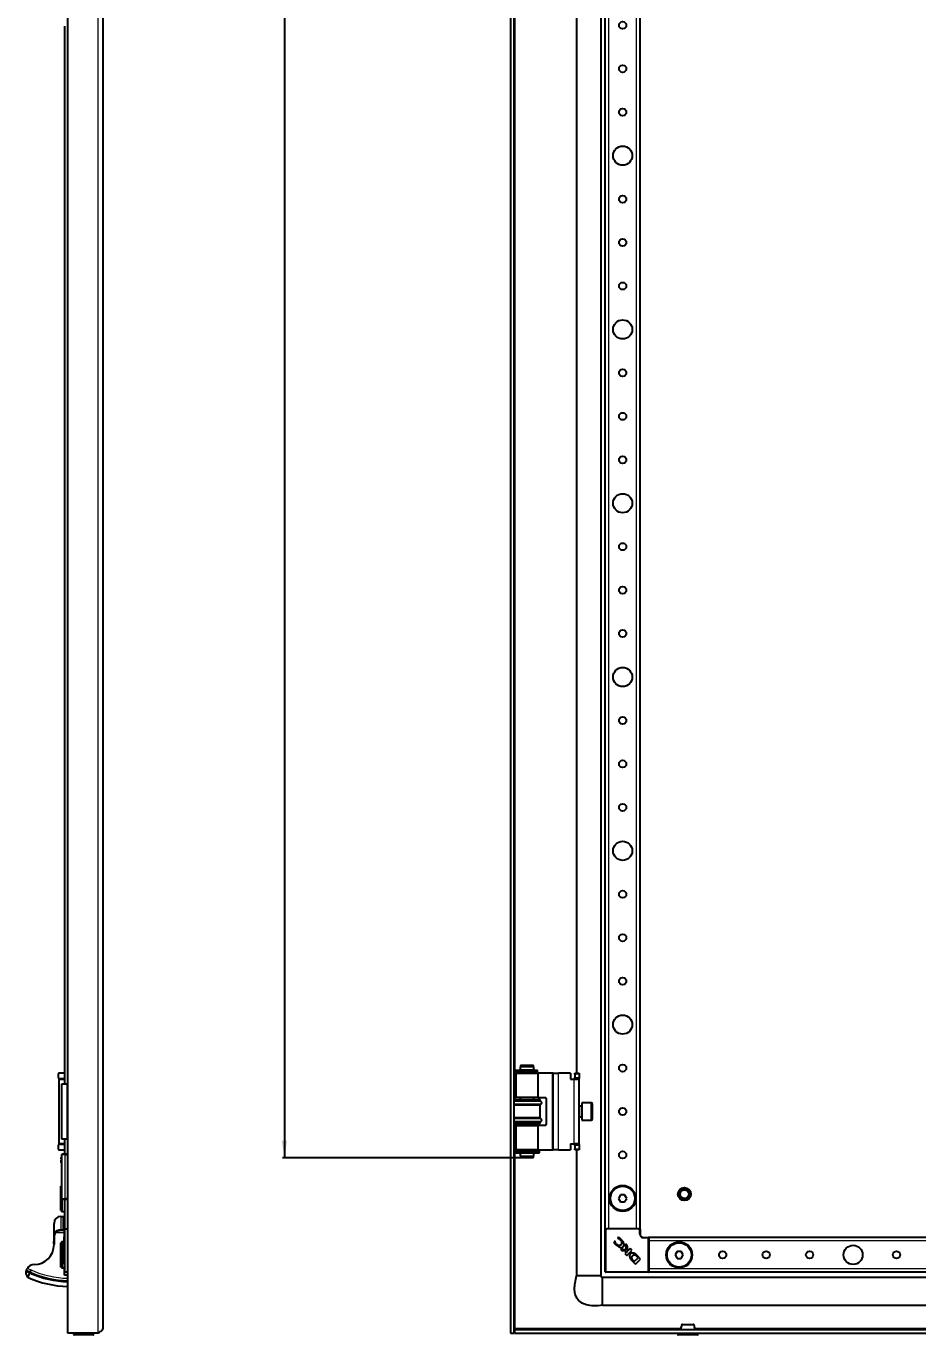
# Model space of a CAD drawing. Header units: millimetres. Extents: x -752 to 1485, y -1456 to 1043.
# Drawn here: x 473 to 986, y -1265 to -512 of the extents above; entities that cross this region are included whole.
import ezdxf

# ---------------------------------------------------------------- set-up
doc = ezdxf.new("R2010")
doc.units = ezdxf.units.MM
doc.layers.add('FORMAT', color=7, linetype='Continuous')
doc.styles.add('SLDTEXTSTYLE0', font='TXT', dxfattribs={"width": 0.75})
doc.dimstyles.new('SLDDIMSTYLE0', dxfattribs={"dimtxt": 20, "dimasz": 10, "dimexe": 0, "dimexo": 0.0625, "dimgap": 5, "dimtad": 2, "dimdec": 1, "dimrnd": 1e-09, "dimzin": 12, "dimdsep": 46, "dimtxsty": 'SLDTEXTSTYLE0', "dimsah": 1, "dimcen": 0.09, "dimadec": 0, "dimazin": 3, "dimtfac": 1, "dimtofl": 0, "dimtmove": 0, "dimatfit": 3, "dimfxl": 0, "dimfrac": 2, "dimtolj": 1, "dimtzin": 12, "dimarcsym": 0})

# ---------------------------------------------------------------- blocks, each defined once
blk = doc.blocks.new('_D_7')
at = {"layer": 'FORMAT'}
for p, q in [((757.81, 789.84), (620.74, 789.84)), ((621.74, 789.84), (621.74, -1163.66)), ((757.81, -1163.66), (620.74, -1163.66))]:
    blk.add_line(p, q, dxfattribs=at)
for points in [[(621.74, 789.84), (620.2, 779.84), (623.28, 779.84)], [(621.74, -1163.66), (623.28, -1153.66), (620.2, -1153.66)]]:
    blk.add_solid(points, dxfattribs=at)
at = {"layer": 'FORMAT', "insert": (595.96, -227.55), "char_height": 20, "attachment_point": 1, "rotation": 90, "style": 'SLDTEXTSTYLE0'}
blk.add_mtext('1953,5', dxfattribs=at)

msp = doc.modelspace()

# ---------------------------------------------------------------- linework, layer by layer
at = {"color": 7, "linetype": 'Continuous', "lineweight": 25}
for p, q in [((497.27, -1264.41), (497.27, 890.59)), ((751.75, 890.59), (751.75, -1264.41)), ((753.75, 890.59), (753.75, -1264.41)), ((803.75, 857.59), (803.75, -1231.41)), ((806.25, -1204.41), (806.25, 830.59)), ((826.25, -1204.41), (826.25, 830.59)), ((517.27, -264.41), (517.27, -1261.81)), ((789.75, -483.91), (789.75, -1114.91)), ((495.27, -512.41), (495.27, -1120.91)), ((754.1, -1113.21), (754.1, -1114.11)), ((754.1, -1113.21), (766.98, -1113.21)), ((754.1, -1114.11), (766.98, -1114.11)), ((757.82, -1110.16), (757.25, -1111.16)), ((757.25, -1111.16), (757.25, -1113.16)), ((765.25, -1111.16), (757.25, -1111.16)), ((762, -1113.16), (757.25, -1113.16)), ((757.25, -1114.16), (757.25, -1114.91)), ((762, -1114.16), (757.25, -1114.16)), ((757.75, -1113.16), (757.75, -1113.21)), ((757.75, -1114.11), (757.75, -1114.16)), ((757.82, -1110.16), (764.67, -1110.16)), ((765.25, -1113.16), (762, -1113.16)), ((765.25, -1114.16), (762, -1114.16)), ((765.25, -1111.16), (764.67, -1110.16)), ((764.75, -1113.21), (764.75, -1113.16)), ((764.75, -1114.16), (764.75, -1114.11)), ((765.25, -1113.16), (765.25, -1111.16)), ((765.25, -1114.91), (765.25, -1114.16)), ((766.98, -1113.21), (767.07, -1113.21)), ((766.98, -1114.11), (767.07, -1114.11)), ((767.07, -1114.11), (767.07, -1113.21)), ((767.07, -1113.21), (767.28, -1113.21)), ((767.07, -1114.11), (767.28, -1114.11)), ((767.28, -1114.11), (767.28, -1113.21)), ((491.72, -1115.41), (491.72, -1117.41)), ((495.27, -1114.91), (492.22, -1114.91)), ((492.22, -1117.91), (495.27, -1117.91)), ((492.22, -1117.91), (492.22, -1118.21)), ((492.22, -1155.61), (492.22, -1118.21)), ((492.22, -1118.21), (495.22, -1118.21)), ((493.77, -1152.91), (493.77, -1120.91)), ((493.77, -1120.91), (496.77, -1120.91)), ((494.72, -1117.91), (494.72, -1118.21)), ((495.22, -1118.21), (495.27, -1118.21)), ((497.27, -1120.91), (496.77, -1120.91)), ((754.8, -1114.91), (754.8, -1128.91)), ((754.8, -1114.91), (767.7, -1114.91)), ((767.7, -1128.91), (767.7, -1114.91)), ((775.8, -1114.91), (767.7, -1114.91)), ((776.3, -1114.91), (775.8, -1114.91)), ((776.3, -1158.91), (776.3, -1114.91)), ((776.3, -1114.91), (779.3, -1114.91)), ((786.3, -1114.91), (779.3, -1114.91)), ((786.3, -1114.91), (786.3, -1118.21)), ((786.3, -1118.21), (788.3, -1118.21)), ((788.3, -1118.21), (791.3, -1118.21)), ((788.8, -1114.91), (791.3, -1114.91)), ((788.8, -1115.41), (788.8, -1114.91)), ((788.8, -1115.41), (788.8, -1117.41)), ((788.8, -1117.91), (788.8, -1117.41)), ((791.3, -1117.91), (788.8, -1117.91)), ((788.8, -1117.91), (788.8, -1118.21)), ((791.3, -1114.91), (791.3, -1115.41)), ((791.3, -1115.41), (791.3, -1117.41)), ((791.3, -1117.41), (791.3, -1117.91)), ((791.3, -1118.21), (791.3, -1117.91)), ((791.3, -1155.61), (791.3, -1118.21)), ((767.7, -1128.91), (754.8, -1128.91)), ((757.25, -1128.91), (757.25, -1129.91)), ((765.25, -1129.91), (765.25, -1128.91)), ((767.7, -1128.91), (771.8, -1128.91)), ((772.3, -1129.41), (772.3, -1144.41)), ((753.75, -1129.91), (768.75, -1129.91)), ((768.75, -1130.51), (753.75, -1130.51)), ((768.75, -1133.31), (753.75, -1133.31)), ((768.75, -1130.51), (768.75, -1129.91)), ((769.45, -1131.2), (768.75, -1130.51)), ((768.75, -1133.31), (769.45, -1132.63)), ((768.75, -1140.51), (768.75, -1133.31)), ((792.55, -1133.91), (791.3, -1133.91)), ((798.2, -1131.91), (792.8, -1131.91)), ((792.8, -1131.91), (792.8, -1141.91)), ((798.8, -1132.51), (798.8, -1141.31)), ((768.75, -1140.51), (753.75, -1140.51)), ((768.75, -1143.31), (753.75, -1143.31)), ((753.75, -1143.91), (768.75, -1143.91)), ((757.25, -1143.91), (757.25, -1144.91)), ((765.25, -1144.91), (765.25, -1143.91)), ((769.45, -1141.2), (768.75, -1140.51)), ((768.75, -1143.31), (769.45, -1142.63)), ((768.75, -1143.91), (768.75, -1143.31)), ((791.3, -1139.91), (792.55, -1139.91)), ((792.8, -1141.91), (798.2, -1141.91)), ((754.8, -1144.91), (754.8, -1158.91)), ((754.8, -1144.91), (767.7, -1144.91)), ((767.7, -1158.91), (767.7, -1144.91)), ((771.8, -1144.91), (767.7, -1144.91)), ((491.72, -1156.41), (491.72, -1158.41)), ((495.22, -1155.61), (492.22, -1155.61)), ((492.22, -1155.61), (492.22, -1155.91)), ((495.27, -1155.91), (492.22, -1155.91)), ((492.22, -1158.91), (495.27, -1158.91)), ((496.77, -1152.91), (493.77, -1152.91)), ((494.72, -1155.61), (494.72, -1155.91)), ((495.27, -1155.61), (495.22, -1155.61)), ((495.27, -1152.91), (495.27, -1161.41)), ((496.77, -1152.91), (497.27, -1152.91)), ((767.7, -1158.91), (754.8, -1158.91)), ((757.25, -1158.91), (757.25, -1159.66)), ((765.25, -1159.66), (765.25, -1158.91)), ((767.7, -1158.91), (775.8, -1158.91)), ((775.8, -1158.91), (776.3, -1158.91)), ((779.3, -1158.91), (776.3, -1158.91)), ((779.3, -1158.91), (786.3, -1158.91)), ((786.3, -1155.61), (788.3, -1155.61)), ((786.3, -1155.61), (786.3, -1158.91)), ((791.3, -1155.61), (788.3, -1155.61)), ((788.8, -1155.61), (788.8, -1155.91)), ((788.8, -1155.91), (791.3, -1155.91)), ((788.8, -1156.41), (788.8, -1155.91)), ((788.8, -1156.41), (788.8, -1158.41)), ((788.8, -1158.91), (788.8, -1158.41)), ((791.3, -1158.91), (788.8, -1158.91)), ((789.75, -1158.91), (789.75, -1231.41)), ((791.3, -1155.91), (791.3, -1155.61)), ((791.3, -1155.91), (791.3, -1156.41)), ((791.3, -1156.41), (791.3, -1158.41)), ((791.3, -1158.41), (791.3, -1158.91)), ((493.67, -1161.91), (493.67, -1186.91)), ((497.27, -1161.41), (495.67, -1161.41)), ((754.1, -1159.71), (754.1, -1160.61)), ((754.1, -1159.71), (768.4, -1159.71)), ((754.1, -1160.61), (768.4, -1160.61)), ((762, -1159.66), (757.25, -1159.66)), ((757.25, -1160.66), (757.25, -1162.66)), ((762, -1160.66), (757.25, -1160.66)), ((757.25, -1162.66), (757.82, -1163.66)), ((757.25, -1162.66), (762, -1162.66)), ((757.75, -1159.66), (757.75, -1159.71)), ((757.75, -1160.61), (757.75, -1160.66)), ((761.89, -1163.66), (757.82, -1163.66)), ((764.67, -1163.66), (761.89, -1163.66)), ((765.25, -1159.66), (762, -1159.66)), ((765.25, -1160.66), (762, -1160.66)), ((762, -1162.66), (765.25, -1162.66)), ((764.67, -1163.66), (765.25, -1162.66)), ((764.75, -1159.71), (764.75, -1159.66)), ((764.75, -1160.66), (764.75, -1160.61)), ((765.25, -1162.66), (765.25, -1160.66)), ((768.4, -1160.61), (768.4, -1159.71)), ((493.77, -1179.41), (493.27, -1179.91)), ((493.27, -1186.91), (493.27, -1179.91)), ((493.27, -1193.91), (493.27, -1186.91)), ((493.77, -1186.91), (493.77, -1194.41)), ((495.27, -1187.41), (495.27, -1204.41)), ((495.67, -1187.41), (497.16, -1187.41)), ((815.09, -1184.91), (813.94, -1186.91)), ((813.94, -1186.91), (815.09, -1188.91)), ((817.4, -1184.91), (815.09, -1184.91)), ((815.09, -1188.91), (817.4, -1188.91)), ((818.56, -1186.91), (817.4, -1184.91)), ((817.4, -1188.91), (818.56, -1186.91)), ((493.27, -1193.91), (493.77, -1194.41)), ((493.27, -1197.26), (493.3, -1197.26)), ((493.27, -1197.26), (493.27, -1197.26)), ((493.3, -1197.26), (494.26, -1197.26)), ((493.77, -1194.41), (495.27, -1194.41)), ((494.26, -1197.26), (495.27, -1197.26)), ((489.27, -1207.2), (489.27, -1201.26)), ((489.27, -1207.2), (489.27, -1201.26)), ((495.27, -1204.41), (495.57, -1204.41)), ((495.27, -1229.11), (495.27, -1204.71)), ((495.57, -1204.41), (496.22, -1204.41)), ((496.22, -1204.41), (497.27, -1204.41)), ((806.55, -1204.41), (806.25, -1204.41)), ((806.25, -1229.11), (806.25, -1204.71)), ((806.55, -1204.41), (807.19, -1204.41)), ((808.25, -1204.41), (807.19, -1204.41)), ((824.25, -1204.41), (808.25, -1204.41)), ((825.3, -1204.41), (824.25, -1204.41)), ((825.3, -1204.41), (825.95, -1204.41)), ((826.25, -1204.41), (825.95, -1204.41)), ((826.25, -1204.71), (826.25, -1207.41)), ((489.16, -1211.41), (489.17, -1211.41)), ((489.17, -1209.59), (489.27, -1209.59)), ((489.17, -1209.73), (489.27, -1209.73)), ((489.17, -1209.73), (489.17, -1211.28)), ((489.17, -1211.28), (489.27, -1211.28)), ((489.17, -1211.41), (489.27, -1211.41)), ((489.17, -1211.48), (489.27, -1211.48)), ((489.17, -1211.61), (489.27, -1211.61)), ((489.17, -1212.61), (489.17, -1211.61)), ((489.27, -1209.26), (489.27, -1207.2)), ((489.27, -1209.26), (489.27, -1213.51)), ((493.27, -1205.26), (495.27, -1205.26)), ((493.77, -1211.91), (493.27, -1212.41)), ((495.07, -1211.91), (493.77, -1211.91)), ((493.77, -1211.91), (493.77, -1219.41)), ((495.07, -1212.02), (495.07, -1209.06)), ((495.07, -1209.06), (495.27, -1209.06)), ((495.07, -1212.02), (495.27, -1212.02)), ((495.07, -1214.01), (495.07, -1212.02)), ((811.79, -1211.48), (811.1, -1211.81)), ((811.93, -1211.61), (811.79, -1211.48)), ((813.87, -1209.41), (813.36, -1209.66)), ((813.36, -1209.66), (813.47, -1209.77)), ((828.25, -1209.41), (830.95, -1209.41)), ((1211.25, -1209.41), (831.25, -1209.41)), ((831.25, -1209.41), (831.25, -1209.71)), ((831.25, -1209.71), (831.25, -1210.36)), ((831.25, -1210.36), (831.25, -1211.41)), ((831.25, -1211.41), (831.25, -1227.41)), ((489.17, -1212.61), (489.27, -1212.61)), ((489.17, -1213.11), (489.17, -1212.61)), ((489.17, -1213.11), (489.27, -1213.11)), ((493.27, -1219.41), (493.27, -1212.41)), ((493.27, -1226.41), (493.27, -1219.41)), ((493.77, -1219.41), (493.77, -1226.91)), ((495.05, -1215.45), (495.27, -1215.45)), ((495.07, -1218.61), (495.05, -1218.61)), ((495.07, -1214.01), (495.27, -1214.01)), ((495.07, -1215.37), (495.07, -1214.01)), ((495.07, -1215.37), (495.27, -1215.37)), ((495.07, -1217.02), (495.07, -1215.62)), ((495.07, -1218.07), (495.07, -1217.02)), ((495.07, -1217.02), (495.27, -1217.02)), ((495.07, -1218.07), (495.27, -1218.07)), ((495.07, -1219.95), (495.07, -1218.07)), ((814.92, -1216.04), (815.71, -1216.84)), ((818.01, -1216.51), (814.92, -1216.04)), ((815.71, -1216.84), (818.98, -1217.33)), ((818.98, -1217.33), (817.59, -1218.71)), ((817.59, -1218.71), (818.64, -1219.76)), ((817.83, -1213.04), (818.01, -1216.51)), ((819.12, -1214.33), (817.83, -1213.04)), ((818.64, -1219.76), (821.6, -1216.8)), ((819.29, -1216.99), (819.12, -1214.33)), ((820.54, -1215.74), (819.29, -1216.99)), ((821.6, -1216.8), (820.54, -1215.74)), ((847.59, -1217.41), (846.44, -1219.41)), ((846.44, -1219.41), (847.59, -1221.41)), ((849.9, -1217.41), (847.59, -1217.41)), ((851.06, -1219.41), (849.9, -1217.41)), ((849.9, -1221.41), (851.06, -1219.41)), ((493.27, -1226.41), (493.77, -1226.91)), ((493.77, -1226.91), (495.27, -1226.91)), ((495.07, -1219.95), (495.27, -1219.95)), ((495.07, -1220.74), (495.07, -1219.95)), ((495.07, -1220.74), (495.27, -1220.74)), ((495.07, -1224.56), (495.27, -1224.56)), ((821.65, -1222.77), (823.64, -1224.77)), ((822.19, -1222.52), (822.94, -1223.24)), ((822.94, -1223.24), (825.12, -1221.06)), ((823.64, -1224.77), (826.6, -1221.81)), ((825.12, -1221.06), (824.44, -1220.4)), ((824.71, -1219.92), (824.69, -1219.9)), ((826.6, -1221.81), (824.71, -1219.92)), ((847.59, -1221.41), (849.9, -1221.41)), ((475.54, -1229.44), (473.38, -1228.55)), ((495.27, -1231.06), (495.27, -1229.11)), ((497.27, -1231.06), (495.27, -1231.06)), ((497.27, -1229.41), (495.57, -1229.41)), ((1211.25, -1232.41), (804.75, -1232.41)), ((830.95, -1229.41), (806.55, -1229.41)), ((831.25, -1227.41), (831.25, -1228.47)), ((831.25, -1228.47), (831.25, -1229.11)), ((831.25, -1229.11), (831.25, -1229.41)), ((1211.25, -1229.41), (831.25, -1229.41)), ((804.75, -1248.41), (1292.75, -1248.41)), ((514.67, -1264.41), (497.27, -1264.41)), ((500.52, -1264.41), (500.52, -1265.16)), ((512.02, -1265.16), (512.02, -1264.41)), ((751.75, -1264.41), (753.75, -1264.41)), ((754.05, -1262.41), (754.05, -1264.41)), ((754.05, -1262.41), (1343.45, -1262.41)), ((754.05, -1264.41), (1343.45, -1264.41)), ((754.15, -1262.41), (754.35, -1261.81)), ((848, -1264.41), (848, -1265.16)), ((859.5, -1265.16), (859.5, -1264.41)), ((511.77, -1265.41), (500.77, -1265.41)), ((850.74, -1265.41), (848.25, -1265.41)), ((859.25, -1265.41), (850.74, -1265.41))]:
    msp.add_line(p, q, dxfattribs=at)
at = {"color": 8, "linetype": 'Continuous', "lineweight": 18}
for p, q in [((514.67, -1264.41), (514.67, 890.59)), ((808.25, -1204.41), (808.25, 830.59)), ((824.25, -1204.41), (824.25, 830.59)), ((754.35, -1113.21), (754.35, -485.61)), ((754.35, -1129.91), (754.35, -1114.11)), ((766.98, -1113.21), (766.98, -1114.11)), ((495.22, -1118.21), (495.22, -1117.91)), ((495.22, -1120.91), (495.22, -1118.21)), ((496.77, -1152.91), (496.77, -1120.91)), ((775.8, -1114.91), (775.8, -1158.91)), ((779.3, -1158.91), (779.3, -1114.91)), ((788.3, -1155.61), (788.3, -1118.21)), ((791.3, -1115.41), (788.8, -1115.41)), ((788.8, -1117.41), (791.3, -1117.41)), ((769.45, -1131.2), (753.75, -1131.2)), ((769.45, -1132.63), (753.75, -1132.63)), ((792.55, -1134.32), (792.55, -1133.91)), ((792.55, -1139.91), (792.55, -1134.32)), ((798.2, -1141.91), (798.2, -1131.91)), ((769.45, -1141.2), (753.75, -1141.2)), ((769.45, -1142.63), (753.75, -1142.63)), ((754.35, -1159.71), (754.35, -1143.91)), ((495.22, -1155.61), (495.22, -1152.91)), ((495.22, -1155.91), (495.22, -1155.61)), ((791.3, -1156.41), (788.8, -1156.41)), ((788.8, -1158.41), (791.3, -1158.41)), ((495.67, -1161.91), (497.27, -1161.91)), ((495.67, -1186.91), (495.67, -1161.91)), ((754.35, -1261.81), (754.35, -1160.61)), ((497.27, -1186.91), (495.67, -1186.91)), ((493.3, -1204.76), (493.3, -1197.26)), ((494.26, -1197.26), (494.26, -1204.76)), ((489.27, -1201.26), (489.27, -1201.26)), ((493.27, -1205.26), (493.27, -1204.76)), ((493.27, -1204.76), (493.3, -1204.76)), ((493.3, -1205.26), (493.3, -1204.76)), ((493.3, -1204.76), (494.26, -1204.76)), ((494.26, -1204.76), (495.27, -1204.76)), ((495.27, -1204.71), (495.57, -1204.71)), ((495.57, -1204.41), (495.57, -1204.71)), ((495.57, -1204.71), (495.57, -1229.11)), ((497.27, -1204.71), (495.57, -1204.71)), ((806.25, -1204.71), (806.55, -1204.71)), ((806.55, -1204.41), (806.55, -1204.71)), ((806.55, -1204.71), (806.55, -1229.11)), ((825.95, -1204.71), (806.55, -1204.71)), ((825.95, -1204.41), (825.95, -1204.71)), ((825.95, -1207.41), (825.95, -1204.71)), ((825.95, -1204.71), (826.25, -1204.71)), ((495.27, -1206.76), (490.15, -1206.76)), ((826.25, -1207.41), (825.95, -1207.41)), ((828.25, -1209.41), (828.25, -1209.71)), ((830.95, -1209.71), (828.25, -1209.71)), ((830.95, -1209.41), (830.95, -1209.71)), ((830.95, -1229.11), (830.95, -1209.71)), ((830.95, -1209.71), (831.25, -1209.71)), ((1211.25, -1211.41), (831.25, -1211.41)), ((473.94, -1227.16), (476.14, -1228.07)), ((495.07, -1223.32), (495.27, -1223.32)), ((495.27, -1229.11), (495.57, -1229.11)), ((495.57, -1229.11), (495.57, -1229.41)), ((495.57, -1229.11), (497.27, -1229.11)), ((806.55, -1229.11), (806.25, -1229.11)), ((806.55, -1229.11), (830.95, -1229.11)), ((806.55, -1229.11), (806.55, -1229.41)), ((830.95, -1229.11), (830.95, -1229.41)), ((830.95, -1229.11), (831.25, -1229.11)), ((1211.25, -1227.41), (831.25, -1227.41)), ((849.78, -1261.81), (754.35, -1261.81)), ((1239.78, -1261.81), (857.72, -1261.81)), ((500.52, -1265.16), (512.02, -1265.16)), ((848, -1265.16), (850.6, -1265.16)), ((850.6, -1265.16), (859.5, -1265.16))]:
    msp.add_line(p, q, dxfattribs=at)
at = {"color": 7, "linetype": 'Continuous', "lineweight": 25}
for centre, radius in [((816.25, -511.91), 2.1), ((816.25, -536.91), 2.1), ((816.25, -561.91), 2.1), ((816.25, -586.91), 5.5), ((816.25, -611.91), 2.1), ((816.25, -636.91), 2.1), ((816.25, -661.91), 2.1), ((816.25, -686.91), 5.5), ((816.25, -711.91), 2.1), ((816.25, -736.91), 2.1), ((816.25, -761.91), 2.1), ((816.25, -786.91), 5.5), ((816.25, -811.91), 2.1), ((816.25, -836.91), 2.1), ((816.25, -861.91), 2.1), ((816.25, -886.91), 5.5), ((816.25, -911.91), 2.1), ((816.25, -936.91), 2.1), ((816.25, -961.91), 2.1), ((816.25, -986.91), 5.5), ((816.25, -1011.91), 2.1), ((816.25, -1036.91), 2.1), ((816.25, -1061.91), 2.1), ((816.25, -1086.91), 5.5), ((816.25, -1111.91), 2.1), ((816.25, -1136.91), 2.1), ((816.25, -1161.91), 2.1), ((816.25, -1186.91), 7.5), ((816.25, -1186.91), 7), ((851.75, -1184.41), 3.75), ((851.75, -1184.41), 3), ((851.75, -1184.41), 2.5), ((848.75, -1219.41), 7.5), ((848.75, -1219.41), 7), ((873.75, -1219.41), 2.1), ((898.75, -1219.41), 2.1), ((923.75, -1219.41), 2.1), ((948.75, -1219.41), 5.5), ((973.75, -1219.41), 2.1)]:
    msp.add_circle(centre, radius, dxfattribs=at)
for centre, radius, start, end in [((492.22, -1115.41), 0.5, 90, 180), ((492.22, -1117.41), 0.5, 180, 270), ((771.8, -1129.41), 0.5, 0, 90), ((768.75, -1131.91), 1, 314.427, 45.573), ((792.55, -1133.66), 0.25, 270, 0), ((798.2, -1132.51), 0.6, 0, 90), ((768.75, -1141.91), 1, 314.427, 45.573), ((771.8, -1144.41), 0.5, 270, 0), ((792.55, -1140.16), 0.25, 360, 90), ((798.2, -1141.31), 0.6, 270, 360), ((492.22, -1156.41), 0.5, 90, 180), ((492.22, -1158.41), 0.5, 180, 270), ((493.27, -1201.26), 4, 90, 180), ((493.27, -1201.26), 4, 90, 180), ((495.57, -1204.71), 0.3, 90, 180), ((806.55, -1204.71), 0.3, 90, 180), ((825.95, -1204.71), 0.3, 0, 90), ((493.27, -1209.26), 4, 141.31781, 180), ((813.84, -1212.34), 1.94, 323.30966, 52.34638), ((828.25, -1207.41), 2, 180, 270), ((830.95, -1209.71), 0.3, 0, 90), ((477.77, -1213.51), 11.5, 270, 0), ((814.24, -1211.9), 1.97, 218.45405, 305.887), ((477.77, -1229.51), 4.5, 90, 148.43185), ((824.86, -1219.11), 4.87, 200.34448, 228.77765), ((826.67, -1218.34), 6.12, 216.98881, 223.07444), ((498.27, -1179.36), 58.2, 245.70354, 269.01549), ((498.27, -1179.36), 55, 245.58594, 268.9582), ((495.57, -1229.11), 0.3, 180, 270), ((806.55, -1229.11), 0.3, 180, 270), ((830.95, -1229.11), 0.3, 270, 0), ((850.63, -1259.91), 0.5, 89.96367, 164.83397), ((856.86, -1259.91), 0.5, 15.24646, 90.04596), ((500.77, -1265.16), 0.25, 180, 270), ((511.77, -1265.16), 0.25, 270, 0), ((848.25, -1265.16), 0.25, 180, 270), ((859.25, -1265.16), 0.25, 270, 0)]:
    msp.add_arc(centre, radius, start, end, dxfattribs=at)
at = {"color": 8, "linetype": 'Continuous', "lineweight": 18}
for centre, radius, start, end in [((493.27, -1209.26), 4.5, 90, 152.71955), ((493.77, -1204.77), 0.491, 271.15589, 1.11103), ((828.25, -1207.41), 2.3, 180, 270), ((498.27, -1179.36), 55.65, 245.60841, 268.97035), ((498.27, -1179.36), 53.5, 245.55903, 268.92899)]:
    msp.add_arc(centre, radius, start, end, dxfattribs=at)
at = {"color": 7, "linetype": 'Continuous', "lineweight": 25}
for points, knots in [([(493.37, -1163.91), (493.37, -1163.85), (493.37, -1163.77), (493.37, -1163.68), (493.37, -1163.59), (493.37, -1163.46), (493.37, -1163.43), (493.37, -1163.41)], [0, 0, 0, 0, 0.124693, 0.187182, 0.249773, 0.500039, 1, 1, 1, 1]), ([(493.37, -1164.12), (493.37, -1164.12), (493.37, -1164.11), (493.37, -1164.1), (493.37, -1164.09), (493.37, -1164.07), (493.37, -1164.03), (493.37, -1163.99), (493.37, -1163.94), (493.37, -1163.92), (493.37, -1163.91)], [0, 0, 0, 0, 0.128825, 0.180169, 0.243397, 0.36986, 0.499864, 0.749649, 0.843476, 1, 1, 1, 1]), ([(493.37, -1165.63), (493.37, -1165.55), (493.37, -1165.39), (493.37, -1165.18), (493.37, -1165), (493.37, -1164.83), (493.37, -1164.72), (493.37, -1164.71), (493.37, -1164.71)], [0, 0, 0, 0, 0.1250486, 0.2498861, 0.3708558, 0.4998199, 0.7496086, 1, 1, 1, 1]), ([(493.37, -1166.47), (493.37, -1166.46), (493.37, -1166.45), (493.37, -1166.37), (493.37, -1166.27), (493.37, -1166.14), (493.37, -1165.93), (493.37, -1165.75), (493.37, -1165.63)], [0, 0, 0, 0, 0.25007, 0.379181, 0.500499, 0.62417, 0.750842, 1, 1, 1, 1]), ([(493.37, -1182.35), (493.37, -1182.36), (493.37, -1182.37), (493.37, -1182.46), (493.37, -1182.55), (493.37, -1182.68), (493.37, -1182.89), (493.37, -1183.08), (493.37, -1183.2)], [0, 0, 0, 0, 0.25007, 0.379559, 0.500499, 0.624556, 0.750843, 1, 1, 1, 1]), ([(493.37, -1183.2), (493.37, -1183.24), (493.37, -1183.31), (493.37, -1183.47), (493.37, -1183.65), (493.37, -1183.83), (493.37, -1184), (493.37, -1184.1), (493.37, -1184.11), (493.37, -1184.12)], [0, 0, 0, 0, 0.062637, 0.125278, 0.250072, 0.374841, 0.499994, 0.749696, 1, 1, 1, 1]), ([(493.37, -1184.71), (493.37, -1184.71), (493.37, -1184.71), (493.37, -1184.72), (493.37, -1184.73), (493.37, -1184.76), (493.37, -1184.82), (493.37, -1184.87), (493.37, -1184.92)], [0, 0, 0, 0, 0.13107, 0.182437, 0.243796, 0.371388, 0.500442, 1, 1, 1, 1]), ([(493.37, -1184.92), (493.37, -1184.94), (493.37, -1185), (493.37, -1185.08), (493.37, -1185.14), (493.37, -1185.23), (493.37, -1185.36), (493.37, -1185.39), (493.37, -1185.41)], [0, 0, 0, 0, 0.062686, 0.125173, 0.187628, 0.250185, 0.500314, 1, 1, 1, 1]), ([(489.17, -1209.59), (489.17, -1209.59), (489.17, -1209.59), (489.17, -1209.63), (489.17, -1209.68), (489.17, -1209.71), (489.17, -1209.73)], [0, 0, 0, 0, 0.280836, 0.55925, 0.779182, 1, 1, 1, 1]), ([(489.17, -1211.28), (489.17, -1211.3), (489.17, -1211.34), (489.17, -1211.39), (489.17, -1211.41), (489.17, -1211.41), (489.17, -1211.41)], [0, 0, 0, 0, 0.280953, 0.559391, 0.779073, 1, 1, 1, 1]), ([(489.17, -1211.35), (489.17, -1211.37), (489.17, -1211.42), (489.17, -1211.48), (489.17, -1211.48), (489.17, -1211.48)], [0, 0, 0, 0, 0.280801, 0.559621, 1, 1, 1, 1]), ([(489.27, -1209.19), (489.27, -1209.19), (489.27, -1209.19), (489.27, -1209.19), (489.27, -1209.17), (489.27, -1209.09), (489.27, -1208.75), (489.27, -1208.12), (489.27, -1207.53), (489.27, -1207.2)], [0, 0, 0, 0, 0.00167, 0.003889, 0.009531, 0.034361, 0.132751, 0.526214, 1, 1, 1, 1]), ([(490.15, -1206.76), (490.32, -1206.57), (490.75, -1206.1), (491.69, -1205.52), (492.58, -1205.29), (493.16, -1205.26), (493.27, -1205.26), (493.27, -1205.26)], [0, 0, 0, 0, 0.19414, 0.485275, 0.898779, 0.996769, 1, 1, 1, 1]), ([(811.1, -1211.81), (811.29, -1212.15), (811.63, -1212.78), (812.11, -1213.3), (812.34, -1213.54)], [0, 0, 0, 0, 0.5368, 1, 1, 1, 1]), ([(812.7, -1213.13), (812.48, -1212.87), (812.11, -1212.42), (811.98, -1211.85), (811.93, -1211.61)], [0, 0, 0, 0, 0.579608, 1, 1, 1, 1]), ([(813.47, -1209.77), (813.79, -1209.92), (814.36, -1210.18), (814.82, -1210.61), (815.03, -1210.8)], [0, 0, 0, 0, 0.547643, 1, 1, 1, 1]), ([(815.39, -1210.52), (815.12, -1210.27), (814.66, -1209.85), (814.11, -1209.54), (813.87, -1209.41)], [0, 0, 0, 0, 0.577653, 1, 1, 1, 1]), ([(816.51, -1214.75), (816.64, -1214.58), (816.93, -1214.25), (817.09, -1213.55), (816.96, -1212.68), (816.4, -1211.6), (815.76, -1210.92), (815.39, -1210.52)], [0, 0, 0, 0, 0.130532, 0.266031, 0.423997, 0.666819, 1, 1, 1, 1]), ([(812.34, -1213.54), (812.71, -1213.87), (813.41, -1214.49), (814.58, -1215.04), (815.52, -1215.18), (816.16, -1215.02), (816.39, -1214.84), (816.51, -1214.75)], [0, 0, 0, 0, 0.315674, 0.58952, 0.813199, 0.909026, 1, 1, 1, 1]), ([(823.36, -1218.76), (823.16, -1218.65), (822.77, -1218.45), (822.14, -1218.33), (821.54, -1218.37), (821.01, -1218.57), (820.57, -1218.93), (820.28, -1219.44), (820.16, -1220.1), (820.25, -1220.56), (820.29, -1220.81)], [0, 0, 0, 0, 0.1380907, 0.2654555, 0.3840134, 0.4961027, 0.6057595, 0.7197905, 0.8476619, 1, 1, 1, 1]), ([(824.44, -1220.4), (824.24, -1220.21), (823.87, -1219.86), (823.33, -1219.54), (822.89, -1219.48), (822.54, -1219.54), (822.19, -1219.73), (821.98, -1219.93), (821.86, -1220.04)], [0, 0, 0, 0, 0.274676, 0.503042, 0.607381, 0.716579, 0.843412, 1, 1, 1, 1]), ([(824.21, -1219.44), (824.06, -1219.31), (823.79, -1219.06), (823.49, -1218.85), (823.36, -1218.76)], [0, 0, 0, 0, 0.55183, 1, 1, 1, 1]), ([(824.69, -1219.9), (824.61, -1219.82), (824.45, -1219.67), (824.29, -1219.52), (824.21, -1219.44)], [0, 0, 0, 0, 0.486421, 1, 1, 1, 1]), ([(473.38, -1228.55), (473.38, -1228.53), (473.39, -1228.5), (473.45, -1228.25), (473.57, -1227.89), (473.74, -1227.5), (473.88, -1227.26), (473.94, -1227.16)], [0, 0, 0, 0, 0.2129, 0.425707, 0.640613, 0.853382, 1, 1, 1, 1]), ([(495.07, -1223.32), (495.07, -1222.94), (495.07, -1222.25), (495.07, -1221.39), (495.07, -1220.94), (495.07, -1220.92)], [0, 0, 0, 0, 0.522437, 0.975649, 1, 1, 1, 1]), ([(495.07, -1224.56), (495.07, -1224.37), (495.07, -1224.03), (495.07, -1223.54), (495.07, -1223.32)], [0, 0, 0, 0, 0.5368, 1, 1, 1, 1]), ([(821.86, -1220.04), (821.77, -1220.13), (821.61, -1220.31), (821.43, -1220.58), (821.33, -1220.86), (821.33, -1221.18), (821.49, -1221.59), (821.67, -1221.87), (821.78, -1222.02)], [0, 0, 0, 0, 0.176808, 0.319231, 0.43938, 0.552395, 0.749205, 1, 1, 1, 1]), ([(474.32, -1232.4), (474.29, -1232.37), (474.21, -1232.28), (473.75, -1231.63), (473.23, -1230.44), (473.3, -1229.27), (473.33, -1228.79)], [0, 0, 0, 0, 0.101651, 0.345128, 0.729048, 1, 1, 1, 1]), ([(473.38, -1228.55), (473.37, -1228.6), (473.35, -1228.67), (473.33, -1228.77), (473.33, -1228.79)], [0, 0, 0, 0, 0.789403, 1, 1, 1, 1]), ([(475.29, -1230.04), (475.29, -1230.04), (475.29, -1230.04), (475.29, -1230.02), (475.27, -1229.99), (475.16, -1229.9), (474.66, -1229.57), (474.02, -1229.2), (473.48, -1228.88), (473.33, -1228.79)], [0, 0, 0, 0, 0.003748, 0.008698, 0.018275, 0.054741, 0.199177, 0.774578, 1, 1, 1, 1]), ([(474.32, -1232.4), (474.33, -1232.35), (474.37, -1232.26), (474.61, -1231.69), (474.94, -1230.9), (475.2, -1230.27), (475.29, -1230.04)], [0, 0, 0, 0, 0.2373508, 0.5299542, 0.8303306, 1, 1, 1, 1]), ([(475.54, -1229.44), (475.55, -1229.43), (475.56, -1229.4), (475.66, -1229.16), (475.81, -1228.81), (475.98, -1228.44), (476.09, -1228.18), (476.13, -1228.08), (476.14, -1228.07)], [0, 0, 0, 0, 0.214635, 0.429269, 0.643917, 0.858595, 0.982146, 1, 1, 1, 1]), ([(804.75, -1248.41), (803.02, -1248.58), (799.88, -1248.88), (795.55, -1248.37), (792.12, -1246.94), (789.91, -1244.63), (788.82, -1241.86), (788.5, -1238.81), (788.8, -1235.25), (789.41, -1232.76), (789.75, -1231.41)], [0, 0, 0, 0, 0.176713, 0.320911, 0.440308, 0.54837, 0.6374, 0.738878, 0.858543, 1, 1, 1, 1]), ([(803.63, -1231.41), (803.6, -1231.41), (803.52, -1231.41), (803.06, -1231.41), (802.77, -1231.41)], [0, 0, 0, 0, 0.350861, 1, 1, 1, 1]), ([(804.75, -1232.57), (804.65, -1232.56), (804.51, -1232.54), (804.35, -1232.47), (804.27, -1232.42), (804.21, -1232.35), (804.17, -1232.28), (804.14, -1232.21), (804.08, -1232.03), (803.91, -1231.95), (803.76, -1231.72), (803.73, -1231.52), (803.71, -1231.41)], [0, 0, 0, 0, 0.146823, 0.202041, 0.247643, 0.28691, 0.323569, 0.360785, 0.40083, 0.628513, 0.79432, 1, 1, 1, 1]), ([(803.75, -1231.41), (803.9, -1231.64), (804.16, -1232.04), (804.57, -1232.3), (804.75, -1232.41)], [0, 0, 0, 0, 0.561561, 1, 1, 1, 1]), ([(804.75, -1248.41), (804.75, -1248.29), (804.75, -1248.05), (804.75, -1246.2), (804.75, -1243.56), (804.75, -1240.41), (804.75, -1237.26), (804.75, -1234.65), (804.75, -1233.02), (804.75, -1232.8), (804.75, -1232.73)], [0, 0, 0, 0, 0.133856, 0.267712, 0.401568, 0.535424, 0.66928, 0.803137, 0.936993, 1, 1, 1, 1]), ([(517.27, -1261.81), (517.27, -1262.03), (517.2, -1262.25), (516.94, -1262.68), (516.75, -1262.9), (516.27, -1263.33), (515.98, -1263.55), (515.35, -1263.98), (515.01, -1264.2), (514.67, -1264.41)], [0, 0, 0, 0, 0.25, 0.25, 0.5, 0.5, 0.75, 0.75, 1, 1, 1, 1]), ([(753.75, -1264.41), (753.77, -1263.98), (753.81, -1263.42), (754, -1262.86), (754.05, -1262.73)], [0, 0, 0, 0, 0.773459, 1, 1, 1, 1]), ([(754.35, -1261.81), (754.3, -1261.97), (754.25, -1262.13), (754.15, -1262.35), (754.1, -1262.41), (754.05, -1262.41)], [0, 0, 0, 0, 0.5, 0.5, 1, 1, 1, 1]), ([(850.16, -1259.76), (849.97, -1260.5), (849.75, -1261.37), (849.73, -1262.28), (849.72, -1262.41)], [0, 0, 0, 0, 0.8581504, 1, 1, 1, 1]), ([(850.67, -1259.41), (850.66, -1259.41), (850.62, -1259.41), (850.9, -1259.41), (851.42, -1259.41), (852.14, -1259.41), (852.99, -1259.41), (854.05, -1259.41), (855.08, -1259.41), (855.96, -1259.41), (856.57, -1259.41), (856.87, -1259.41), (856.83, -1259.41), (856.82, -1259.41)], [0, 0, 0, 0, 0.0338399, 0.141254, 0.2486978, 0.3157737, 0.4233143, 0.530846, 0.6382096, 0.7457063, 0.853372, 0.9609167, 1, 1, 1, 1]), ([(857.77, -1262.41), (857.77, -1262.28), (857.75, -1261.37), (857.53, -1260.5), (857.34, -1259.76)], [0, 0, 0, 0, 0.14185, 1, 1, 1, 1])]:
    msp.add_open_spline(points, degree=3, knots=knots, dxfattribs=at)
for points in [[(493.67, -1161.91), (493.68, -1161.85), (493.69, -1161.72), (493.81, -1161.55), (493.98, -1161.43), (494.11, -1161.42), (494.17, -1161.41)], [(495.67, -1161.41), (495.48, -1161.41), (495.08, -1161.41), (494.59, -1161.41), (494.24, -1161.41), (494.19, -1161.41), (494.17, -1161.41)], [(494.17, -1187.41), (494.11, -1187.4), (493.98, -1187.39), (493.81, -1187.27), (493.69, -1187.11), (493.68, -1186.98), (493.67, -1186.91)], [(494.17, -1187.41), (494.19, -1187.41), (494.24, -1187.41), (494.59, -1187.41), (495.08, -1187.41), (495.48, -1187.41), (495.67, -1187.41)], [(790.72, -1231.41), (790.44, -1231.41), (789.88, -1231.41), (789.79, -1231.41), (789.75, -1231.41)], [(793.18, -1231.41), (792.69, -1231.41), (791.72, -1231.41), (791.06, -1231.41), (790.72, -1231.41)], [(796.75, -1231.41), (796.12, -1231.41), (794.86, -1231.41), (793.74, -1231.41), (793.18, -1231.41)], [(800.32, -1231.41), (799.75, -1231.41), (798.63, -1231.41), (797.37, -1231.41), (796.75, -1231.41)], [(802.77, -1231.41), (802.44, -1231.41), (801.77, -1231.41), (800.8, -1231.41), (800.32, -1231.41)]]:
    msp.add_open_spline(points, degree=3, dxfattribs=at)
at = {"color": 8, "linetype": 'Continuous', "lineweight": 18}
for points in [[(495.67, -1161.91), (495.41, -1161.91), (494.89, -1161.91), (494.23, -1161.91), (493.76, -1161.91), (493.7, -1161.91), (493.67, -1161.91)], [(495.67, -1161.41), (495.67, -1161.42), (495.67, -1161.43), (495.67, -1161.55), (495.67, -1161.72), (495.67, -1161.85), (495.67, -1161.91)], [(493.67, -1186.91), (493.7, -1186.91), (493.76, -1186.91), (494.23, -1186.91), (494.89, -1186.91), (495.41, -1186.91), (495.67, -1186.91)], [(495.67, -1186.91), (495.67, -1186.98), (495.67, -1187.11), (495.67, -1187.27), (495.67, -1187.39), (495.67, -1187.4), (495.67, -1187.41)]]:
    msp.add_open_spline(points, degree=3, dxfattribs=at)
msp.add_open_spline([(857.3, -1259.79), (857.31, -1259.79), (857.35, -1259.79), (857.01, -1259.79), (856.31, -1259.79), (855.29, -1259.79), (854.1, -1259.79), (852.87, -1259.79), (851.88, -1259.79), (851.06, -1259.79), (850.46, -1259.79), (850.13, -1259.79), (850.18, -1259.79), (850.19, -1259.79)], degree=3, knots=[0, 0, 0, 0, 0.038891, 0.14638, 0.253973, 0.361383, 0.468681, 0.576165, 0.683665, 0.750707, 0.858068, 0.965424, 1, 1, 1, 1], dxfattribs=at)

# ---------------------------------------------------------------- dimensions: what is measured, and where the dimension line sits
at = {"layer": 'FORMAT'}
dim = msp.add_linear_dim(base=(621.74, -1163.66), p1=(757.82, 789.84), p2=(757.82, -1163.66), angle=90, dimstyle='SLDDIMSTYLE0', dxfattribs=at)
dim.commit()
dim.dimension.update_dxf_attribs({"geometry": '_D_7', "text_midpoint": (621.74, -186.91), "dimtype": 160})

doc.saveas('drawing.dxf')
